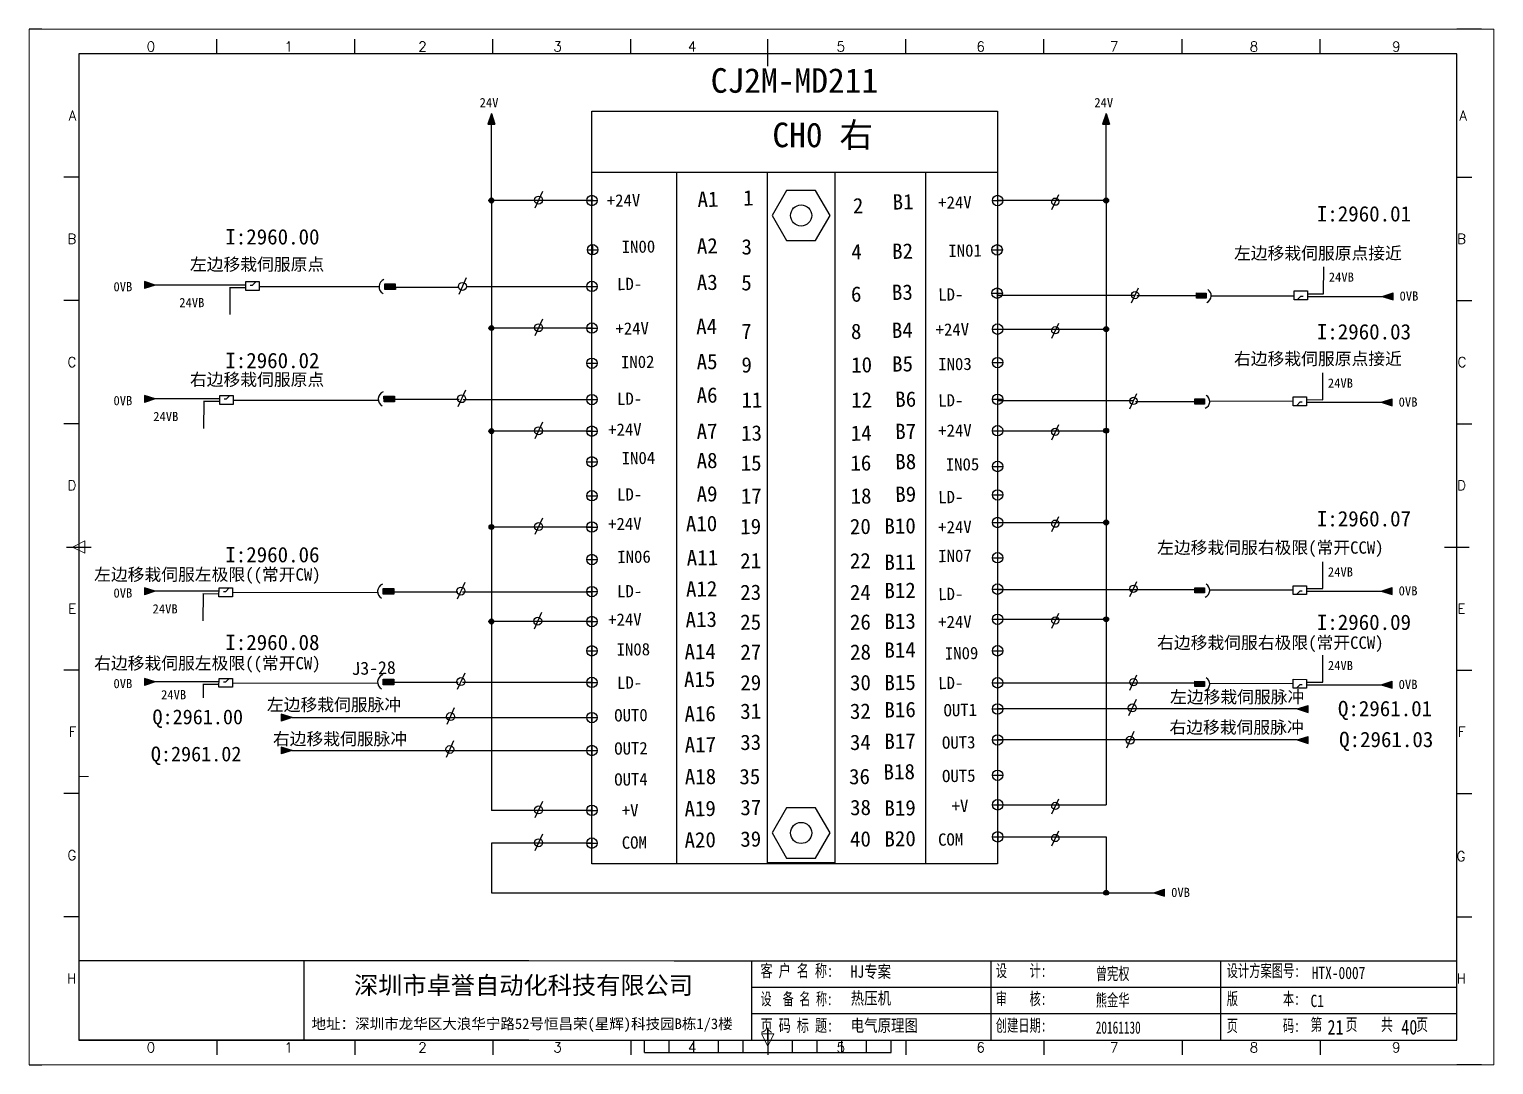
# Model space of a CAD drawing. Extents: x 35123 to 43919, y -4314 to -326.
# Drawn here: x 35934.4 to 36231.4, y -3613.9 to -3403.9 of the extents above; entities that cross this region are included whole.
import ezdxf
from ezdxf.enums import TextEntityAlignment as Align

# ---------------------------------------------------------------- set-up
doc = ezdxf.new("R2010")
doc.units = 0
doc.header["$MEASUREMENT"] = 0
doc.linetypes.add('ACAD_ISO02W100', pattern=[15, 12, -3])
for name, color, linetype in [('0 @ 1', 7, 'Continuous'), ('AE_BOR', 1, 'Continuous'), ('SYMS', 7, 'Continuous')]:
    doc.layers.add(name, color=color, linetype=linetype)
doc.styles.add('1', font='', dxfattribs={"height": 3.5})
doc.styles.add('Standard0.67', font='', dxfattribs={"width": 0.67})
doc.styles.add('Standard_0.8', font='SimSun.ttf', dxfattribs={"width": 0.8})
doc.styles.add('WD', font='romans.shx', dxfattribs={"bigfont": 'gbcbig.shx'})
doc.styles.add('宋', font='SimSun.ttf', dxfattribs={"width": 0.7})
doc.styles.get('1').set_extended_font_data('FangSong_GB2312')
doc.styles.get('Standard0.67').set_extended_font_data('FangSong_GB2312')

# ---------------------------------------------------------------- blocks, each defined once
blk = doc.blocks.new('gb_a2_a')
for p, q in [((584, 410), (25, 410)), ((25, 410), (25, 10)), ((584, 10), (584, 410)), ((25, 10), (584, 10))]:
    blk.add_line(p, q)
at = {"lineweight": 9, "ltscale": 0.1}
blk.add_line((25, 116.86), (29, 116.86), dxfattribs=at)
at = {"layer": 'AE_BOR', "lineweight": 30}
for p, q in [((10, 420), (4.93, 420)), ((594, 420), (584, 420)), ((4.93, 0), (10, 0)), ((594, 0), (584, 0))]:
    blk.add_line(p, q, dxfattribs=at)
at = {"layer": 'AE_BOR', "color": 1, "lineweight": 15}
for p, q in [((4.93, 420), (598.93, 420)), ((4.93, 0), (4.93, 420)), ((598.93, 420), (598.93, 0)), ((22.5, 210), (27.5, 212.5)), ((27.5, 207.5), (22.5, 210)), ((27.5, 212.5), (27.5, 207.5)), ((304.5, 7.5), (302, 12.5)), ((302, 12.5), (307, 12.5)), ((307, 12.5), (304.5, 7.5)), ((598.93, 0), (4.93, 0))]:
    blk.add_line(p, q, dxfattribs=at)
at = {"layer": 'AE_BOR'}
for p, q in [((81, 410), (81, 416)), ((137, 410), (137, 416)), ((193, 410), (193, 416)), ((249, 410), (249, 416)), ((304.5, 410), (304.5, 416)), ((360.5, 410), (360.5, 416)), ((416.5, 410), (416.5, 416)), ((472.5, 410), (472.5, 416)), ((528.5, 410), (528.5, 416)), ((25, 360), (19, 360)), ((584, 360), (590, 360)), ((25, 310), (19, 310)), ((584, 310), (590, 310)), ((25, 260), (19, 260)), ((584, 260), (590, 260)), ((25, 160), (19, 160)), ((584, 160), (590, 160)), ((25, 110), (19, 110)), ((584, 110), (590, 110)), ((25, 60), (19, 60)), ((584, 60), (590, 60)), ((81, 10), (81, 4)), ((137, 10), (137, 4)), ((193, 10), (193, 4)), ((249, 10), (249, 4)), ((304.5, 10), (304.5, 4)), ((360.5, 10), (360.5, 4)), ((416.5, 10), (416.5, 4)), ((472.5, 10), (472.5, 4)), ((528.5, 10), (528.5, 4))]:
    blk.add_line(p, q, dxfattribs=at)
at = {"layer": 'AE_BOR', "color": 2, "lineweight": 30}
for p, q in [((304.5, 405), (304.5, 415)), ((20, 210), (30, 210)), ((579, 210), (589, 210)), ((304.5, 10), (304.5, 15)), ((304.5, 15), (304.5, 5)), ((254.5, 5), (254.5, 10)), ((264.5, 5), (264.5, 10)), ((274.5, 5), (274.5, 10)), ((284.5, 5), (284.5, 10)), ((294.5, 5), (294.5, 10)), ((304.5, 10), (304.5, 5)), ((314.5, 5), (314.5, 10)), ((324.5, 5), (324.5, 10)), ((334.5, 5), (334.5, 10)), ((344.5, 5), (344.5, 10)), ((354.5, 5), (354.5, 10)), ((254.5, 5), (354.5, 5))]:
    blk.add_line(p, q, dxfattribs=at)
at = {"layer": 'AE_BOR', "style": 'WD'}
for s, p in [('0', (54.27, 411)), ('1', (110.12, 411)), ('2', (164.42, 411)), ('3', (219.22, 411)), ('4', (273.82, 411)), ('5', (334.12, 411)), ('6', (390.81, 411)), ('7', (445.01, 411)), ('8', (501.67, 411)), ('9', (559.4, 411)), ('0', (54.27, 5)), ('1', (110.12, 5)), ('2', (164.42, 5)), ('3', (219.22, 5)), ('4', (273.82, 5)), ('5', (334.12, 5)), ('6', (390.81, 5)), ('7', (445.01, 5)), ('8', (501.67, 5)), ('9', (559.4, 5))]:
    blk.add_text(s, height=4, dxfattribs=at).set_placement(p, align=Align.CENTER)
for s, p in [('A', (24, 385)), ('A', (588.05, 385)), ('B', (24, 335)), ('B', (587.67, 335)), ('C', (24, 285)), ('C', (587.86, 285)), ('D', (24, 235)), ('D', (587.67, 235)), ('E', (24, 185)), ('E', (587.48, 185)), ('F', (24, 135)), ('F', (587.48, 135)), ('F', (587.48, 135)), ('G', (24, 85)), ('G', (587.48, 84.56)), ('H', (24, 35)), ('H', (587.67, 35))]:
    blk.add_text(s, height=4, dxfattribs=at).set_placement(p, align=Align.MIDDLE_RIGHT)
blk = doc.blocks.new('WDDOT')
blk.add_hatch(color=256).paths.add_polyline_path([(0.5, 0, 1), (-0.5, 0, 1)])
blk.add_circle((0, 0), 0.5)
blk = doc.blocks.new('接头')
blk.add_hatch(color=5).paths.add_polyline_path([(1.84, -4.61), (3.67, -4.61), (3.67, -1.21), (1.84, -1.21)])
at = {"color": 5}
blk.add_lwpolyline([(1.84, -1.21), (3.67, -1.21), (3.67, -4.61), (1.84, -4.61)], close=True, dxfattribs=at)
blk.add_arc((2.76, -1.9), 2.53, 22.0799, 150, dxfattribs=at)

msp = doc.modelspace()

# ---------------------------------------------------------------- hatches: boundary and pattern name
for points in [[(36028.098, -3420.931), (36028.805, -3423.139), (36027.39, -3423.139)], [(36152.766, -3420.931), (36153.473, -3423.139), (36152.059, -3423.139)], [(35959.923, -3455.739), (35957.715, -3456.447), (35957.715, -3455.032)], [(36208.757, -3458.035), (36210.964, -3457.328), (36210.964, -3458.743)], [(35959.923, -3478.841), (35957.715, -3479.548), (35957.715, -3478.133)], [(36208.574, -3479.527), (36210.781, -3478.819), (36210.781, -3480.234)], [(35959.923, -3517.86), (35957.715, -3518.567), (35957.715, -3517.152)], [(36208.574, -3517.817), (36210.781, -3517.109), (36210.781, -3518.524)], [(35959.923, -3536.227), (35957.715, -3536.935), (35957.715, -3535.52)], [(36208.574, -3536.804), (36210.781, -3536.096), (36210.781, -3537.511)], [(35987.697, -3543.472), (35985.489, -3544.18), (35985.489, -3542.765)], [(36191.547, -3541.722), (36193.755, -3541.015), (36193.755, -3542.429)], [(36191.547, -3547.993), (36193.755, -3547.286), (36193.755, -3548.701)], [(35987.697, -3550.142), (35985.489, -3550.849), (35985.489, -3549.434)], [(36162.434, -3578.987), (36164.641, -3578.279), (36164.641, -3579.694)]]:
    msp.add_hatch(color=256).paths.add_polyline_path(points)
h = msp.add_hatch(color=256)
edge = h.paths.add_edge_path()
edge.add_arc((36028.098, -3438.59), 0.491, 0, 360)
h = msp.add_hatch(color=256)
edge = h.paths.add_edge_path()
edge.add_arc((36152.766, -3438.597), 0.491, 0, 360)
h = msp.add_hatch(color=256)
edge = h.paths.add_edge_path()
edge.add_arc((36028.098, -3464.465), 0.491, 0, 360)
h = msp.add_hatch(color=256)
edge = h.paths.add_edge_path()
edge.add_arc((36152.766, -3464.686), 0.491, 0, 360)
h = msp.add_hatch(color=256)
edge = h.paths.add_edge_path()
edge.add_arc((36028.098, -3485.38), 0.491, 0, 360)
h = msp.add_hatch(color=256)
edge = h.paths.add_edge_path()
edge.add_arc((36152.766, -3485.282), 0.491, 0, 360)
h = msp.add_hatch(color=256)
edge = h.paths.add_edge_path()
edge.add_arc((36028.098, -3504.817), 0.491, 0, 360)
h = msp.add_hatch(color=256)
edge = h.paths.add_edge_path()
edge.add_arc((36152.766, -3503.901), 0.491, 0, 360)
h = msp.add_hatch(color=256)
edge = h.paths.add_edge_path()
edge.add_arc((36028.098, -3523.989), 0.491, 0, 360)
h = msp.add_hatch(color=256)
edge = h.paths.add_edge_path()
edge.add_arc((36152.766, -3523.523), 0.491, 0, 360)
h = msp.add_hatch(color=256)
edge = h.paths.add_edge_path()
edge.add_arc((36152.766, -3578.987), 0.491, 0, 360)

# ---------------------------------------------------------------- linework, layer by layer
for p, q in [((36028.098, -3420.931), (36027.39, -3423.139)), ((36028.098, -3420.931), (36028.805, -3423.139)), ((36152.766, -3420.931), (36152.059, -3423.139)), ((36152.766, -3420.931), (36153.473, -3423.139)), ((36027.39, -3423.139), (36028.805, -3423.139)), ((36028.098, -3438.597), (36028.098, -3423.139)), ((36152.059, -3423.139), (36153.473, -3423.139)), ((36152.766, -3438.597), (36152.766, -3423.139)), ((36048.485, -3432.854), (36130.759, -3432.854)), ((36048.76, -3438.597), (36028.098, -3438.597)), ((36028.098, -3438.597), (36028.098, -3464.465)), ((36038.429, -3436.773), (36036.922, -3440.145)), ((36152.766, -3438.597), (36130.759, -3438.604)), ((36141.741, -3440.423), (36143.158, -3437.357)), ((36152.766, -3438.597), (36152.766, -3464.686)), ((35959.923, -3455.739), (35957.715, -3455.032)), ((35957.715, -3455.032), (35957.715, -3456.447)), ((35959.923, -3455.739), (35957.715, -3456.447)), ((35978.266, -3455.739), (35959.923, -3455.739)), ((35978.263, -3456.833), (35978.268, -3455.023)), ((35980.976, -3456.841), (35978.263, -3456.833)), ((35978.268, -3455.023), (35980.981, -3455.03)), ((35980.981, -3455.03), (35980.976, -3456.841)), ((35980.978, -3456.015), (36005.308, -3456.015)), ((36008.614, -3456.143), (36021.576, -3456.143)), ((36022.982, -3454.272), (36021.475, -3457.644)), ((36048.812, -3456.096), (36022.982, -3456.096)), ((36157.91, -3459.361), (36159.327, -3456.295)), ((36190.906, -3458.745), (36190.911, -3456.934)), ((36190.911, -3456.934), (36193.624, -3456.941)), ((36193.624, -3456.941), (36193.619, -3458.752)), ((36130.665, -3457.799), (36158.632, -3457.799)), ((36159.026, -3457.849), (36171.069, -3457.849)), ((36174.095, -3457.914), (36190.906, -3457.914)), ((36193.619, -3458.752), (36190.906, -3458.745)), ((36193.621, -3458.035), (36208.757, -3458.035)), ((36208.757, -3458.035), (36210.964, -3457.328)), ((36208.757, -3458.035), (36210.964, -3458.743)), ((36210.964, -3458.743), (36210.964, -3457.328)), ((36038.429, -3462.641), (36036.922, -3466.013)), ((36048.622, -3464.465), (36028.098, -3464.465)), ((36028.098, -3464.465), (36028.098, -3562.279)), ((36130.759, -3464.686), (36152.766, -3464.686)), ((36141.741, -3466.509), (36143.158, -3463.443)), ((36152.766, -3464.686), (36152.766, -3561.158)), ((36022.825, -3477.041), (36021.318, -3480.413)), ((36157.602, -3480.836), (36159.019, -3477.77)), ((35959.923, -3478.841), (35957.715, -3478.133)), ((35957.715, -3478.133), (35957.715, -3479.548)), ((35959.923, -3478.841), (35957.715, -3479.548)), ((35972.989, -3478.841), (35957.853, -3478.841)), ((35972.986, -3479.935), (35972.991, -3478.124)), ((35975.699, -3479.942), (35972.986, -3479.935)), ((35972.991, -3478.124), (35975.704, -3478.131)), ((35975.704, -3478.131), (35975.699, -3479.942)), ((36008.457, -3478.911), (36021.575, -3478.911)), ((36048.622, -3478.993), (36022.375, -3478.993)), ((36130.759, -3479.172), (36158.371, -3479.172)), ((36158.747, -3479.348), (36170.761, -3479.348)), ((36190.725, -3479.333), (36173.786, -3479.303)), ((36190.723, -3480.238), (36190.727, -3478.428)), ((36193.435, -3480.245), (36190.723, -3480.238)), ((36190.727, -3478.428), (36193.44, -3478.435)), ((36193.44, -3478.435), (36193.435, -3480.245)), ((36193.437, -3479.527), (36208.574, -3479.527)), ((36208.574, -3479.527), (36210.781, -3478.819)), ((36208.574, -3479.527), (36210.781, -3480.234)), ((36210.781, -3480.234), (36210.781, -3478.819)), ((36038.429, -3483.555), (36036.922, -3486.927)), ((36028.098, -3485.38), (36028.098, -3485.38)), ((36141.741, -3487.105), (36143.158, -3484.039)), ((36152.766, -3485.282), (36152.766, -3485.282)), ((36038.429, -3502.993), (36036.922, -3506.365)), ((36141.741, -3505.724), (36143.158, -3502.658)), ((36152.766, -3503.901), (36152.766, -3503.901)), ((36028.098, -3504.817), (36028.098, -3504.817)), ((36022.687, -3516.06), (36021.181, -3519.432)), ((36157.602, -3518.927), (36159.019, -3515.861)), ((35959.923, -3517.86), (35957.715, -3517.152)), ((35957.715, -3517.152), (35957.715, -3518.567)), ((35972.852, -3517.86), (35957.715, -3517.86)), ((35959.923, -3517.86), (35957.715, -3518.567)), ((35972.849, -3518.954), (35972.853, -3517.143)), ((35975.561, -3518.961), (35972.849, -3518.954)), ((35972.853, -3517.143), (35975.566, -3517.15)), ((35975.566, -3517.15), (35975.561, -3518.961)), ((35975.564, -3518.056), (36005.026, -3518.089)), ((36008.32, -3517.93), (36021.256, -3517.93)), ((36048.485, -3518.012), (36022.238, -3518.012)), ((36130.759, -3517.462), (36170.766, -3517.462)), ((36190.725, -3517.623), (36173.786, -3517.593)), ((36190.723, -3518.528), (36190.727, -3516.717)), ((36193.435, -3518.535), (36190.723, -3518.528)), ((36190.727, -3516.717), (36193.44, -3516.725)), ((36193.44, -3516.725), (36193.435, -3518.535)), ((36193.437, -3517.817), (36208.574, -3517.817)), ((36208.574, -3517.817), (36210.781, -3517.109)), ((36208.574, -3517.817), (36210.781, -3518.524)), ((36210.781, -3518.524), (36210.781, -3517.109)), ((36038.255, -3522.165), (36036.748, -3525.537)), ((36141.741, -3525.346), (36143.158, -3522.28)), ((36028.098, -3523.989), (36028.098, -3523.989)), ((36152.766, -3523.523), (36152.766, -3523.523)), ((35959.923, -3536.227), (35957.715, -3535.52)), ((35957.715, -3535.52), (35957.715, -3536.935)), ((35972.852, -3536.227), (35957.715, -3536.227)), ((35959.923, -3536.227), (35957.715, -3536.935)), ((35972.849, -3537.321), (35972.853, -3535.511)), ((35972.853, -3535.511), (35975.566, -3535.518)), ((35975.566, -3535.518), (35975.561, -3537.329)), ((35975.564, -3536.423), (36005.026, -3536.457)), ((36008.32, -3536.298), (36021.353, -3536.298)), ((36022.687, -3534.427), (36021.181, -3537.799)), ((36048.485, -3536.38), (36022.238, -3536.38)), ((36130.759, -3536.449), (36170.766, -3536.449)), ((36157.602, -3537.875), (36159.019, -3534.809)), ((36190.725, -3536.61), (36173.786, -3536.58)), ((36190.723, -3537.515), (36190.727, -3535.705)), ((36190.727, -3535.705), (36193.44, -3535.712)), ((36193.44, -3535.712), (36193.435, -3537.522)), ((36193.437, -3536.804), (36208.574, -3536.804)), ((36208.574, -3536.804), (36210.781, -3536.096)), ((36208.574, -3536.804), (36210.781, -3537.511)), ((36210.781, -3537.511), (36210.781, -3536.096)), ((35975.561, -3537.329), (35972.849, -3537.321)), ((36158.844, -3539.77), (36157.337, -3543.142)), ((36193.435, -3537.522), (36190.723, -3537.515)), ((35987.697, -3543.472), (35985.489, -3542.765)), ((35985.489, -3542.765), (35985.489, -3544.18)), ((36020.577, -3541.52), (36019.071, -3544.892)), ((36191.547, -3541.722), (36130.759, -3541.722)), ((36191.547, -3541.722), (36193.755, -3541.015)), ((36191.547, -3541.722), (36193.755, -3542.429)), ((36193.755, -3542.429), (36193.755, -3541.015)), ((35987.697, -3543.472), (35985.489, -3544.18)), ((35987.697, -3543.472), (36048.485, -3543.472)), ((36020.433, -3548.189), (36018.926, -3551.561)), ((36191.547, -3547.993), (36130.759, -3547.993)), ((36158.41, -3546.313), (36156.904, -3549.685)), ((36191.547, -3547.993), (36193.755, -3547.286)), ((36191.547, -3547.993), (36193.755, -3548.701)), ((36193.755, -3548.701), (36193.755, -3547.286)), ((35987.697, -3550.142), (35985.489, -3549.434)), ((35985.489, -3549.434), (35985.489, -3550.849)), ((35987.697, -3550.142), (35985.489, -3550.849)), ((35987.697, -3550.142), (36048.485, -3550.142)), ((36038.429, -3560.454), (36036.922, -3563.826)), ((36141.748, -3562.981), (36143.165, -3559.915)), ((36048.485, -3562.279), (36028.098, -3562.279)), ((36130.773, -3561.158), (36152.766, -3561.158)), ((36141.748, -3569.477), (36143.165, -3566.411)), ((36048.485, -3568.926), (36028.098, -3568.926)), ((36028.098, -3568.926), (36028.098, -3578.987)), ((36038.429, -3567.102), (36036.922, -3570.474)), ((36130.759, -3567.654), (36152.766, -3567.654)), ((36152.766, -3567.654), (36152.766, -3578.987)), ((36162.434, -3578.987), (36164.641, -3578.279)), ((36164.641, -3579.694), (36164.641, -3578.279)), ((36152.766, -3578.987), (36152.766, -3578.987)), ((36162.434, -3578.987), (36164.641, -3579.694)), ((35990.061, -3592.785), (35990.061, -3608.87)), ((36080.874, -3598.146), (36125.125, -3598.146)), ((36125.125, -3598.146), (36193.911, -3598.146)), ((36193.911, -3598.146), (36223.908, -3598.146)), ((36080.874, -3603.508), (36125.125, -3603.508)), ((36125.125, -3603.508), (36193.911, -3603.508)), ((36193.911, -3603.508), (36223.908, -3603.508)), ((36065.175, -3608.87), (36125.125, -3608.87)), ((36125.125, -3608.87), (36193.911, -3608.87))]:
    msp.add_line(p, q)
at = {"lineweight": -3}
for p, q in [((36065.662, -3432.854), (36065.662, -3573.139)), ((36116.131, -3432.854), (36116.131, -3573.139)), ((36047.425, -3438.597), (36049.545, -3438.597)), ((36048.485, -3437.537), (36048.485, -3439.657)), ((36129.699, -3438.604), (36131.819, -3438.604)), ((36130.759, -3437.544), (36130.759, -3439.664)), ((36048.622, -3447.516), (36048.622, -3449.636)), ((36130.665, -3447.548), (36130.665, -3449.668)), ((36047.562, -3448.576), (36049.683, -3448.576)), ((36129.605, -3448.608), (36131.725, -3448.608)), ((36047.425, -3456.019), (36049.545, -3456.019)), ((36048.485, -3454.959), (36048.485, -3457.079)), ((36130.665, -3456.326), (36130.665, -3458.446)), ((36129.605, -3457.386), (36131.725, -3457.386)), ((36047.425, -3464.465), (36049.545, -3464.465)), ((36048.485, -3463.405), (36048.485, -3465.525)), ((36129.699, -3464.686), (36131.819, -3464.686)), ((36130.759, -3463.626), (36130.759, -3465.746)), ((36047.425, -3471.608), (36049.545, -3471.608)), ((36048.485, -3470.548), (36048.485, -3472.668)), ((36129.699, -3471.467), (36131.819, -3471.467)), ((36130.759, -3470.407), (36130.759, -3472.527)), ((36130.759, -3477.86), (36130.759, -3479.98)), ((35975.699, -3479.062), (36005.163, -3479.062)), ((36047.425, -3478.973), (36049.545, -3478.973)), ((36048.485, -3477.913), (36048.485, -3480.033)), ((36129.699, -3478.92), (36131.819, -3478.92)), ((36048.485, -3485.38), (36028.098, -3485.38)), ((36047.425, -3485.38), (36049.545, -3485.38)), ((36048.485, -3484.32), (36048.485, -3486.44)), ((36129.699, -3485.282), (36131.819, -3485.282)), ((36130.759, -3484.222), (36130.759, -3486.342)), ((36130.759, -3485.282), (36152.766, -3485.282)), ((36047.425, -3491.598), (36049.545, -3491.598)), ((36048.485, -3490.538), (36048.485, -3492.658)), ((36129.699, -3492.536), (36131.819, -3492.536)), ((36130.759, -3491.476), (36130.759, -3493.596)), ((36047.425, -3498.475), (36049.545, -3498.475)), ((36048.485, -3497.415), (36048.485, -3499.535)), ((36129.699, -3498.302), (36131.819, -3498.302)), ((36130.759, -3497.242), (36130.759, -3499.362)), ((36048.485, -3503.757), (36048.485, -3505.877)), ((36129.699, -3503.901), (36131.819, -3503.901)), ((36130.759, -3502.841), (36130.759, -3504.961)), ((36130.759, -3503.901), (36152.766, -3503.901)), ((36048.485, -3504.817), (36028.098, -3504.817)), ((36047.425, -3504.817), (36049.545, -3504.817)), ((36048.485, -3510.352), (36048.485, -3512.472)), ((36130.759, -3509.992), (36130.759, -3512.112)), ((36047.425, -3511.412), (36049.545, -3511.412)), ((36129.699, -3511.052), (36131.819, -3511.052)), ((36130.759, -3516.355), (36130.759, -3518.475)), ((36047.425, -3517.912), (36049.545, -3517.912)), ((36048.485, -3516.852), (36048.485, -3518.973)), ((36129.699, -3517.415), (36131.819, -3517.415)), ((36048.485, -3523.989), (36028.098, -3523.989)), ((36047.425, -3523.989), (36049.545, -3523.989)), ((36048.485, -3522.929), (36048.485, -3525.05)), ((36129.699, -3523.523), (36131.819, -3523.523)), ((36130.759, -3522.463), (36130.759, -3524.583)), ((36130.759, -3523.523), (36152.766, -3523.523)), ((36047.425, -3529.925), (36049.545, -3529.925)), ((36048.485, -3528.865), (36048.485, -3530.985)), ((36129.699, -3529.919), (36131.819, -3529.919)), ((36130.759, -3528.859), (36130.759, -3530.979)), ((36047.425, -3536.331), (36049.545, -3536.331)), ((36048.485, -3535.271), (36048.485, -3537.391)), ((36129.699, -3536.409), (36131.819, -3536.409)), ((36130.759, -3535.349), (36130.759, -3537.469)), ((36048.485, -3542.412), (36048.485, -3544.532)), ((36129.699, -3541.722), (36131.819, -3541.722)), ((36130.759, -3540.662), (36130.759, -3542.782)), ((36047.425, -3543.472), (36049.545, -3543.472)), ((36048.485, -3549.082), (36048.485, -3551.202)), ((36129.699, -3547.993), (36131.819, -3547.993)), ((36130.759, -3546.933), (36130.759, -3549.053)), ((36047.425, -3550.142), (36049.545, -3550.142)), ((36130.759, -3554.105), (36130.759, -3556.225)), ((36129.699, -3555.165), (36131.819, -3555.165)), ((36130.773, -3560.098), (36130.773, -3562.218)), ((36047.425, -3562.279), (36049.545, -3562.279)), ((36048.485, -3561.219), (36048.485, -3563.339)), ((36129.713, -3561.158), (36131.833, -3561.158)), ((36130.773, -3566.594), (36130.773, -3568.714)), ((36047.425, -3568.926), (36049.545, -3568.926)), ((36048.485, -3567.866), (36048.485, -3569.986)), ((36129.713, -3567.654), (36131.833, -3567.654)), ((36028.098, -3578.987), (36162.434, -3578.987))]:
    msp.add_line(p, q, dxfattribs=at)
at = {"linetype": 'ACAD_ISO02W100'}
for p, q in [((36196.881, -3457.499), (36196.896, -3452.068)), ((35978.265, -3456.284), (35975.006, -3456.275)), ((35975.028, -3456.275), (35975.014, -3461.706)), ((35979.146, -3455.742), (35979.67, -3455.743)), ((35979.67, -3455.743), (35980.289, -3455.104)), ((36192.217, -3458.032), (36191.598, -3458.671)), ((36192.741, -3458.033), (36192.217, -3458.032)), ((36193.622, -3457.491), (36196.881, -3457.499)), ((36196.698, -3478.993), (36196.712, -3473.562)), ((35972.988, -3479.385), (35969.729, -3479.376)), ((35969.751, -3479.377), (35969.736, -3484.808)), ((35973.869, -3478.843), (35974.393, -3478.844)), ((35974.393, -3478.844), (35975.012, -3478.205)), ((36192.034, -3479.525), (36191.414, -3480.164)), ((36192.558, -3479.527), (36192.034, -3479.525)), ((36193.439, -3478.984), (36196.698, -3478.993)), ((36196.698, -3517.283), (36196.712, -3511.852)), ((35972.85, -3518.404), (35969.591, -3518.395)), ((35969.613, -3518.395), (35969.599, -3523.827)), ((35973.731, -3517.862), (35974.255, -3517.863)), ((35974.255, -3517.863), (35974.874, -3517.224)), ((36192.034, -3517.815), (36191.414, -3518.454)), ((36192.558, -3517.817), (36192.034, -3517.815)), ((36193.439, -3517.274), (36196.698, -3517.283)), ((36196.698, -3536.27), (36196.712, -3530.839)), ((35972.85, -3536.772), (35969.591, -3536.763)), ((35969.613, -3536.763), (35969.606, -3539.479)), ((35973.731, -3536.23), (35974.255, -3536.231)), ((35974.255, -3536.231), (35974.874, -3535.592)), ((36192.034, -3536.802), (36191.414, -3537.441)), ((36192.558, -3536.804), (36192.034, -3536.802)), ((36193.439, -3536.261), (36196.698, -3536.27))]:
    msp.add_line(p, q, dxfattribs=at)
at = {"ltscale": 2}
for p, q in [((36035.713, -3592.785), (35944.408, -3592.785)), ((36065.175, -3592.785), (36223.908, -3592.785)), ((36080.874, -3592.785), (36080.874, -3608.87)), ((36129.439, -3608.87), (36129.439, -3592.785)), ((36176.02, -3608.87), (36176.02, -3592.785)), ((36035.713, -3608.87), (35944.408, -3608.87)), ((36193.911, -3608.87), (36223.908, -3608.87))]:
    msp.add_line(p, q, dxfattribs=at)
at = {"lineweight": 9, "ltscale": 0.1}
for p, q in [((36035.713, -3592.785), (36065.175, -3592.785)), ((36035.713, -3608.87), (36065.175, -3608.87)), ((36063.818, -3608.87), (36063.818, -3608.87)), ((36063.818, -3608.87), (36063.818, -3608.87))]:
    msp.add_line(p, q, dxfattribs=at)
for points in [[(36048.485, -3420.47), (36130.759, -3420.47), (36130.759, -3573.139), (36048.485, -3573.139)], [(36084.066, -3432.854), (36097.764, -3432.854), (36097.764, -3572.943), (36084.066, -3572.943)], [(36087.979, -3436.552), (36085.047, -3441.629), (36087.979, -3446.707), (36093.842, -3446.707), (36096.774, -3441.629), (36093.842, -3436.552)], [(36087.979, -3561.791), (36085.047, -3566.869), (36087.979, -3571.946), (36093.842, -3571.946), (36096.774, -3566.869), (36093.842, -3561.791)]]:
    msp.add_lwpolyline(points, close=True)
for centre, radius in [((36028.098, -3438.59), 0.491), ((36037.662, -3438.521), 0.807), ((36142.463, -3438.834), 0.738), ((36152.766, -3438.597), 0.491), ((36090.91, -3441.629), 2.142), ((36022.215, -3456.02), 0.807), ((36158.632, -3457.771), 0.738), ((36028.098, -3464.465), 0.491), ((36037.662, -3464.389), 0.807), ((36142.463, -3464.919), 0.738), ((36152.766, -3464.686), 0.491), ((36022.058, -3478.789), 0.807), ((36158.323, -3479.246), 0.738), ((36028.098, -3485.38), 0.491), ((36037.662, -3485.304), 0.807), ((36142.463, -3485.515), 0.738), ((36152.766, -3485.282), 0.491), ((36028.098, -3504.817), 0.491), ((36037.662, -3504.741), 0.807), ((36142.463, -3504.134), 0.738), ((36152.766, -3503.901), 0.491), ((36021.92, -3517.808), 0.807), ((36158.323, -3517.337), 0.738), ((36028.098, -3523.989), 0.491), ((36037.488, -3523.913), 0.807), ((36142.463, -3523.756), 0.738), ((36152.766, -3523.523), 0.491), ((36021.92, -3536.176), 0.807), ((36158.323, -3536.285), 0.738), ((36019.81, -3543.268), 0.807), ((36158.077, -3541.518), 0.807), ((36019.666, -3549.938), 0.807), ((36157.643, -3548.061), 0.807), ((36142.47, -3561.391), 0.738), ((36037.662, -3562.203), 0.807), ((36090.91, -3566.869), 2.142), ((36037.662, -3568.85), 0.807), ((36142.47, -3567.887), 0.738), ((36152.766, -3578.987), 0.491)]:
    msp.add_circle(centre, radius)
at = {"lineweight": -3}
for centre in [(36048.485, -3438.597), (36130.759, -3438.604), (36048.622, -3448.576), (36130.665, -3448.608), (36048.485, -3456.019), (36130.665, -3457.386), (36048.485, -3464.465), (36130.759, -3464.686), (36048.485, -3471.608), (36130.759, -3471.467), (36130.759, -3478.92), (36048.485, -3478.973), (36048.485, -3485.38), (36130.759, -3485.282), (36048.485, -3491.598), (36130.759, -3492.536), (36048.485, -3498.475), (36130.759, -3498.302), (36048.485, -3504.817), (36130.759, -3503.901), (36048.485, -3511.412), (36130.759, -3511.052), (36130.759, -3517.415), (36048.485, -3517.912), (36048.485, -3523.989), (36130.759, -3523.523), (36048.485, -3529.925), (36130.759, -3529.919), (36048.485, -3536.331), (36130.759, -3536.409), (36048.485, -3543.472), (36130.759, -3541.722), (36048.485, -3550.142), (36130.759, -3547.993), (36130.759, -3555.165), (36130.773, -3561.158), (36048.485, -3562.279), (36130.773, -3567.654), (36048.485, -3568.926)]:
    msp.add_circle(centre, 1.06, dxfattribs=at)

# ---------------------------------------------------------------- block references
at = {"xscale": 0.5, "yscale": 0.5, "zscale": 0.5}
msp.add_blockref('gb_a2_a', (35931.908, -3613.87), dxfattribs=at)
at = {"layer": 'SYMS', "lineweight": -3, "xscale": 0.6239999999997963, "yscale": 0.6240000000000236, "zscale": 0.624}
msp.add_blockref('WDDOT', (36028.098, -3438.59), dxfattribs=at)
msp.add_blockref('WDDOT', (36028.098, -3438.59), dxfattribs=at)
at = {"layer": 'SYMS'}
for p, xscale, yscale, zscale, rotation in [((36005.718, -3457.826), 0.6298068275272699, 0.6298068275273181, 0.6298068275272843, 90.33504296163514), ((36173.739, -3456.313), 0.5760000000000726, 0.5760000000000218, 0.5760000000000001, 269.6005996228242), ((36005.561, -3480.595), 0.6298068275272699, 0.6298068275273181, 0.6298068275272843, 90.33504296163514), ((36173.431, -3477.788), 0.5760000000000726, 0.5760000000000218, 0.5760000000000001, 269.6005996228242), ((36005.423, -3519.614), 0.6298068275272699, 0.6298068275273181, 0.6298068275272843, 90.33504296163514), ((36173.431, -3516.078), 0.5760000000000726, 0.5760000000000218, 0.5760000000000001, 269.6005996228242), ((36005.423, -3537.982), 0.6298068275272699, 0.6298068275273181, 0.6298068275272843, 90.33504296163514), ((36173.431, -3535.065), 0.5760000000000726, 0.5760000000000218, 0.5760000000000001, 269.6005996228242)]:
    msp.add_blockref('接头', p, dxfattribs=dict(at, xscale=xscale, yscale=yscale, zscale=zscale, rotation=rotation))

# ---------------------------------------------------------------- texts
for s, insert, char_height, width, attachment_point in [('{\\fFangSong|b0|i0|c134|p49;CJ2M-MD211}', (36072.58, -3411.758), 4.992, 58.26891, 1), ('24V', (36025.705, -3417.802), 1.872, 5.65965, 1), ('24V', (36150.374, -3417.802), 1.872, 5.65965, 1), ('{\\fFangSong|b0|i0|c134|p49;CH0 右}', (36085.084, -3422.795), 4.992, 58.26891, 1), ('I:2960.01', (36195.504, -3439.726), 3.12, 17.66636, 1), ('I:2960.00', (35974.132, -3444.393), 3.12, 17.66636, 1), ('{\\fSimSun|b0|i0|c134|p2;左边移栽伺服原点接近}', (36178.698, -3448.03), 2.496, 40.42934, 1), ('{\\fSimSun|b0|i0|c134|p2;左边移栽伺服原点}', (35966.952, -3450.296), 2.496, 32.75864, 1), ('24VB', (36197.926, -3453.198), 1.872, 6.81779, 1), ('0VB', (35951.446, -3455.136), 1.872, 6.81779, 1), ('0VB', (36212.279, -3457.034), 1.872, 6.81779, 1), ('24VB', (35964.79, -3458.361), 1.872, 6.81779, 1), ('I:2960.03', (36195.504, -3463.646), 3.12, 17.66636, 1), ('I:2960.02', (35974.132, -3469.48), 3.12, 17.66636, 1), ('{\\fSimSun|b0|i0|c134|p2;右边移栽伺服原点接近}', (36178.698, -3469.435), 2.496, 40.42934, 1), ('{\\fSimSun|b0|i0|c134|p2;右边移栽伺服原点}', (35966.952, -3473.655), 2.496, 32.75864, 1), ('24VB', (36197.742, -3474.692), 1.872, 6.81779, 1), ('0VB', (35951.446, -3478.237), 1.872, 6.81779, 1), ('0VB', (36212.095, -3478.525), 1.872, 6.81779, 1), ('24VB', (35959.513, -3481.463), 1.872, 6.81779, 1), ('I:2960.07', (36195.504, -3501.567), 3.12, 17.66636, 1), ('{\\fSimSun|b0|i0|c134|p2;左边移栽伺服右极限\\fSimSun|b0|i0|c0|p2;(\\fSimSun|b0|i0|c134|p2;常开\\fSimSun|b0|i0|c0|p2;CCW)}', (36163.098, -3507.73), 2.496, 51.33534, 1), ('I:2960.06', (35974.132, -3508.859), 3.12, 17.66636, 1), ('{\\fSimSun|b0|i0|c134|p2;左边移栽伺服左极限\\fSimSun|b0|i0|c0|p2;((\\fSimSun|b0|i0|c134|p2;常开\\fSimSun|b0|i0|c0|p2;CW)}', (35947.521, -3513.191), 2.496, 53.29385, 1), ('24VB', (36197.742, -3512.982), 1.872, 6.81779, 1), ('0VB', (35951.446, -3517.256), 1.872, 6.81779, 1), ('0VB', (36212.095, -3516.815), 1.872, 6.81779, 1), ('24VB', (35959.375, -3520.482), 1.872, 6.81779, 1), ('I:2960.09', (36195.504, -3522.569), 3.12, 17.66636, 1), ('I:2960.08', (35974.132, -3526.653), 3.12, 17.66636, 1), ('{\\fSimSun|b0|i0|c134|p2;右边移栽伺服右极限\\fSimSun|b0|i0|c0|p2;(\\fSimSun|b0|i0|c134|p2;常开\\fSimSun|b0|i0|c0|p2;CCW)}', (36163.098, -3527.021), 2.496, 51.33534, 1), ('{\\fSimSun|b0|i0|c134|p2;右边移栽伺服左极限\\fSimSun|b0|i0|c0|p2;((\\fSimSun|b0|i0|c134|p2;常开\\fSimSun|b0|i0|c0|p2;CW)}', (35947.521, -3531.185), 2.496, 53.29385, 1), ('24VB', (36197.742, -3531.969), 1.872, 6.81779, 1), ('0VB', (35951.446, -3535.624), 1.872, 6.81779, 1), ('0VB', (36212.095, -3535.802), 1.872, 6.81779, 1), ('24VB', (35961.097, -3537.886), 1.872, 6.81779, 1), ('{\\fSimSun|b0|i0|c134|p2;左边移栽伺服脉冲}', (35982.565, -3539.606), 2.496, 32.2208, 1), ('{\\fSimSun|b0|i0|c134|p2;左边移栽伺服脉冲}', (36165.729, -3538.042), 2.496, 33.10013, 1), ('Q:2961.01', (36199.782, -3540.072), 3.12, 17.66636, 1), ('Q:2961.00', (35959.361, -3541.826), 3, 17.66636, 1), ('{\\fSimSun|b0|i0|c134|p2;右边移栽伺服脉冲}', (35983.782, -3546.533), 2.496, 32.03805, 1), ('{\\fSimSun|b0|i0|c134|p2;右边移栽伺服脉冲}', (36165.607, -3544.191), 2.496, 33.07272, 1), ('Q:2961.03', (36200.024, -3546.343), 3.12, 17.66636, 1), ('Q:2961.02', (35959.03, -3549.343), 3, 17.66636, 1), ('0VB', (36165.955, -3577.986), 1.872, 6.81779, 1), ('{\\fSimSun|b0|i0|c134|p2;深圳市卓誉自动化科技有限公司}', (36000.229, -3599.958), 3.6, 80.67766, 7), ('{\\fSimSun|b0|i0|c134|p2;地址：深圳市龙华区大浪华宁路52号恒昌荣(星辉)科技园B栋1/3楼}', (35991.617, -3607.218), 2.16, 89.25675, 7)]:
    msp.add_mtext(s, dxfattribs=dict(insert=insert, char_height=char_height, width=width, attachment_point=attachment_point))
at = {"width": 5.83785, "attachment_point": 1, "rotation": 0.91211, "style": '1'}
for s, insert, char_height in [('+24V', (36051.479, -3437.381), 2.496), ('{\\fSimSun|b0|i0|c134|p2;A1}', (36069.865, -3436.806), 3.12), ('{\\fSimSun|b0|i0|c134|p2;1}', (36079.135, -3436.506), 3.12), ('{\\fSimSun|b0|i0|c134|p2;2}', (36101.384, -3438.104), 3.12), ('{\\fFangSong|b0|i0|c134|p49;B1}', (36109.438, -3437.331), 3.12), ('+24V', (36118.696, -3437.786), 2.496), ('IN00', (36054.506, -3446.758), 2.496), ('{\\fSimSun|b0|i0|c134|p2;A2}', (36069.734, -3446.258), 3.12), ('{\\fSimSun|b0|i0|c134|p2;3}', (36078.796, -3446.452), 3.12), ('{\\fSimSun|b0|i0|c134|p2;4}', (36101.044, -3447.45), 3.12), ('{\\fSimSun|b0|i0|c134|p2;B2}', (36109.344, -3447.335), 3.12), ('IN01', (36120.754, -3447.553), 2.496), ('{\\fFangSong|b0|i0|c134|p49;A3}', (36069.723, -3453.664), 3.12), ('{\\fSimSun|b0|i0|c134|p2;5}', (36078.745, -3453.721), 3.12), ('{\\fSimSun|b0|i0|c134|p2;6}', (36100.994, -3456.028), 3.12), ('{\\fFangSong|b0|i0|c134|p49;A4}', (36069.597, -3462.594), 3.12), ('+24V', (36053.227, -3463.349), 2.496), ('{\\fSimSun|b0|i0|c134|p2;7}', (36078.738, -3463.595), 3.12), ('{\\fSimSun|b0|i0|c134|p2;8}', (36100.987, -3463.595), 3.12), ('{\\fSimSun|b0|i0|c134|p2;B4}', (36109.286, -3463.37), 3.12), ('+24V', (36118.17, -3463.555), 2.496), ('IN02', (36054.357, -3470.134), 2.496), ('{\\fFangSong|b0|i0|c134|p49;A5}', (36069.686, -3469.736), 3.12), ('{\\fSimSun|b0|i0|c134|p2;9}', (36078.783, -3470.389), 3.12), ('{\\fSimSun|b0|i0|c134|p2;10}', (36101.031, -3470.389), 3.12), ('{\\fSimSun|b0|i0|c134|p2;B5}', (36109.331, -3470.194), 3.12), ('IN03', (36118.696, -3470.57), 2.496), ('{\\fFangSong|b0|i0|c134|p49;A6}', (36069.686, -3476.531), 3.12), ('{\\fSimSun|b0|i0|c134|p2;11}', (36078.783, -3477.515), 3.12), ('{\\fSimSun|b0|i0|c134|p2;12}', (36101.031, -3477.515), 3.12), ('{\\fSimSun|b0|i0|c134|p2;B6}', (36109.975, -3477.359), 3.12), ('+24V', (36051.754, -3483.855), 2.496), ('{\\fFangSong|b0|i0|c134|p49;A7}', (36069.686, -3483.859), 3.12), ('{\\fSimSun|b0|i0|c134|p2;13}', (36078.699, -3484.232), 3.12), ('{\\fSimSun|b0|i0|c134|p2;14}', (36100.947, -3484.232), 3.12), ('{\\fSimSun|b0|i0|c134|p2;B7}', (36109.975, -3483.885), 3.12), ('+24V', (36118.696, -3484.039), 2.496), ('IN04', (36054.506, -3489.622), 2.496), ('{\\fFangSong|b0|i0|c134|p49;A8}', (36069.686, -3489.797), 3.12), ('{\\fSimSun|b0|i0|c134|p2;15}', (36078.619, -3490.3), 3.12), ('{\\fSimSun|b0|i0|c134|p2;16}', (36100.867, -3490.3), 3.12), ('{\\fSimSun|b0|i0|c134|p2;B8}', (36109.975, -3490.01), 3.12), ('IN05', (36120.227, -3490.913), 2.496), ('{\\fFangSong|b0|i0|c134|p49;A9}', (36069.686, -3496.562), 3.12), ('{\\fSimSun|b0|i0|c134|p2;17}', (36078.668, -3496.997), 3.12), ('{\\fSimSun|b0|i0|c134|p2;18}', (36100.916, -3496.997), 3.12), ('{\\fSimSun|b0|i0|c134|p2;B9}', (36109.975, -3496.624), 3.12), ('+24V', (36051.754, -3502.973), 2.496), ('{\\fFangSong|b0|i0|c134|p49;A10}', (36067.498, -3502.606), 3.12), ('{\\fSimSun|b0|i0|c134|p2;19}', (36078.532, -3503.17), 3.12), ('{\\fSimSun|b0|i0|c134|p2;20}', (36100.78, -3503.17), 3.12), ('{\\fSimSun|b0|i0|c134|p2;B10}', (36107.776, -3503.079), 3.12), ('+24V', (36118.696, -3503.633), 2.496), ('IN06', (36053.612, -3509.66), 2.496), ('{\\fFangSong|b0|i0|c134|p49;A11}', (36067.674, -3509.524), 3.12), ('{\\fSimSun|b0|i0|c134|p2;21}', (36078.532, -3510.122), 3.12), ('{\\fSimSun|b0|i0|c134|p2;22}', (36100.78, -3510.122), 3.12), ('{\\fSimSun|b0|i0|c134|p2;B11}', (36107.776, -3510.408), 3.12), ('IN07', (36118.696, -3509.464), 2.496), ('{\\fFangSong|b0|i0|c134|p49;A12}', (36067.524, -3515.838), 3.12), ('{\\fSimSun|b0|i0|c134|p2;B12}', (36107.776, -3516.155), 3.12), ('{\\fSimSun|b0|i0|c134|p2;23}', (36078.532, -3516.529), 3.12), ('{\\fSimSun|b0|i0|c134|p2;24}', (36100.78, -3516.529), 3.12), ('+24V', (36051.754, -3522.388), 2.496), ('{\\fFangSong|b0|i0|c134|p49;A13}', (36067.436, -3522.046), 3.12), ('{\\fSimSun|b0|i0|c134|p2;B13}', (36107.776, -3522.41), 3.12), ('{\\fSimSun|b0|i0|c134|p2;25}', (36078.532, -3522.56), 3.12), ('{\\fSimSun|b0|i0|c134|p2;26}', (36100.78, -3522.56), 3.12), ('+24V', (36118.696, -3522.851), 2.496), ('{\\fSimSun|b0|i0|c134|p2;B14}', (36107.776, -3528.224), 3.12), ('IN08', (36053.463, -3528.433), 2.496), ('{\\fFangSong|b0|i0|c134|p49;A14}', (36067.227, -3528.553), 3.12), ('{\\fSimSun|b0|i0|c134|p2;27}', (36078.559, -3528.645), 3.12), ('{\\fSimSun|b0|i0|c134|p2;28}', (36100.807, -3528.645), 3.12), ('IN09', (36120.035, -3529.208), 2.496), ('{\\fFangSong|b0|i0|c134|p49;A15}', (36067.117, -3534.168), 3.12), ('{\\fSimSun|b0|i0|c134|p2;29}', (36078.545, -3534.847), 3.12), ('{\\fSimSun|b0|i0|c134|p2;30}', (36100.793, -3534.847), 3.12), ('{\\fSimSun|b0|i0|c134|p2;B15}', (36107.776, -3534.83), 3.12), ('OUT0', (36052.986, -3541.785), 2.496), ('{\\fFangSong|b0|i0|c134|p49;A16}', (36067.227, -3541.168), 3.12), ('{\\fSimSun|b0|i0|c134|p2;31}', (36078.532, -3540.639), 3.12), ('{\\fSimSun|b0|i0|c134|p2;32}', (36100.78, -3540.639), 3.12), ('{\\fSimSun|b0|i0|c134|p2;B16}', (36107.776, -3540.343), 3.12), ('OUT1', (36119.771, -3540.735), 2.496), ('OUT2', (36052.986, -3548.501), 2.496), ('{\\fFangSong|b0|i0|c134|p49;A17}', (36067.269, -3547.442), 3.12), ('{\\fSimSun|b0|i0|c134|p2;33}', (36078.532, -3546.941), 3.12), ('{\\fSimSun|b0|i0|c134|p2;34}', (36100.78, -3546.941), 3.12), ('{\\fSimSun|b0|i0|c134|p2;B17}', (36107.776, -3546.719), 3.12), ('OUT3', (36119.452, -3547.305), 2.496), ('OUT4', (36052.986, -3554.785), 2.496), ('{\\fFangSong|b0|i0|c134|p49;A18}', (36067.282, -3553.917), 3.12), ('{\\fSimSun|b0|i0|c134|p2;35}', (36078.357, -3553.889), 3.12), ('{\\fSimSun|b0|i0|c134|p2;36}', (36100.605, -3553.889), 3.12), ('{\\fSimSun|b0|i0|c134|p2;B18}', (36107.601, -3552.936), 3.12), ('OUT5', (36119.469, -3554.083), 2.496), ('+V', (36054.516, -3561.059), 2.496), ('{\\fFangSong|b0|i0|c134|p49;A19}', (36067.227, -3560.399), 3.12), ('{\\fSimSun|b0|i0|c134|p2;37}', (36078.559, -3560.163), 3.12), ('{\\fSimSun|b0|i0|c134|p2;38}', (36100.807, -3560.163), 3.12), ('{\\fSimSun|b0|i0|c134|p2;B19}', (36107.776, -3560.271), 3.12), ('+V', (36121.427, -3560.167), 2.496), ('{\\fFangSong|b0|i0|c134|p49;A20}', (36067.227, -3566.749), 3.12), ('{\\fSimSun|b0|i0|c134|p2;39}', (36078.545, -3566.563), 3.12), ('{\\fSimSun|b0|i0|c134|p2;40}', (36100.793, -3566.563), 3.12), ('{\\fSimSun|b0|i0|c134|p2;B20}', (36107.776, -3566.517), 3.12), ('COM', (36118.667, -3566.974), 2.496), ('COM', (36054.516, -3567.595), 2.496)]:
    msp.add_mtext(s, dxfattribs=dict(at, insert=insert, char_height=char_height))
at = {"width": 5.83785, "attachment_point": 1, "rotation": 0.91211}
for insert, char_height in [((36053.56, -3454.293), 2.5), ((36118.696, -3456.43), 2.496), ((36053.56, -3477.568), 2.5), ((36118.696, -3477.91), 2.496), ((36053.56, -3496.988), 2.5), ((36118.696, -3497.52), 2.496), ((36053.56, -3516.618), 2.5), ((36118.696, -3517.17), 2.496), ((36053.56, -3535.158), 2.5), ((36118.696, -3535.22), 2.496)]:
    msp.add_mtext('LD-', dxfattribs=dict(at, insert=insert, char_height=char_height))
at = {"ltscale": 2, "attachment_point": 1}
for s, insert, char_height, width, style in [('{\\fSimSun|b0|i0|c134|p2;\\W0.72;客 户 名 称:}', (36082.677, -3593.553), 2.5, 16.24768, 'Standard0.67'), ('HJ专案', (36100.964, -3593.727), 2.5, 33.90777, 'Standard_0.8'), ('{\\fSimSun|b0|i0|c134|p2;设    计:}', (36130.391, -3593.553), 2.5, 12.03121, 'Standard0.67'), ('{\\fSimSun|b0|i0|c134|p2;设计方案图号:}', (36177.224, -3593.553), 2.5, 15.1644, 'Standard0.67'), ('{\\fSimSun|b0|i0|c134|p2;曾宪权}', (36150.669, -3594.155), 2.5, 12.03121, 'Standard0.67'), ('{\\f@SimSun|b0|i0|c134|p2;HTX-0007}', (36194.463, -3593.994), 2.5, 33.90777, 'Standard_0.8'), ('{\\fSimSun|b0|i0|c134|p2;\\W0.66;设  备 名 称:}', (36082.677, -3599.282), 2.5, 15.12342, 'Standard0.67'), ('{\\fSimSun|b0|i0|c134|p2;热压机}', (36100.964, -3599.115), 2.5, 33.90777, 'Standard_0.8'), ('{\\fSimSun|b0|i0|c134|p2;审    核:}', (36130.391, -3599.227), 2.5, 12.03121, 'Standard0.67'), ('{\\fSimSun|b0|i0|c134|p2;熊金华}', (36150.669, -3599.517), 2.5, 12.03121, 'Standard0.67'), ('{\\fSimSun|b0|i0|c134|p2;版        本:}', (36177.224, -3599.227), 2.5, 16.84978, 'Standard0.67'), ('C1', (36194.223, -3599.667), 2.5, 5.97175, 'Standard_0.8'), ('{\\fSimSun|b0|i0|c134|p2;\\W0.72;页 码 标 题:}', (36082.677, -3604.65), 2.5, 15.12342, 'Standard0.67'), ('{\\fSimSun|b0|i0|c134|p2;电气原理图}', (36100.964, -3604.663), 2.5, 33.90777, 'Standard_0.8'), ('{\\fSimSun|b0|i0|c134|p2;创建日期:}', (36130.391, -3604.634), 2.5, 12.03121, 'Standard0.67'), ('{\\fSimSun|b0|i0|c134|p2;20161130}', (36150.669, -3605.075), 2.5, 12.03121, 'Standard0.67'), ('{\\fSimSun|b0|i0|c134|p2;页        码:}', (36177.224, -3604.713), 2.5, 15.72579, 'Standard0.67'), ('第    页    共    页', (36194.221, -3604.468), 2.5, 33.90777, '宋'), ('21', (36197.655, -3604.773), 3, 3.76639, 'Standard_0.8'), ('40', (36212.627, -3604.748), 3, 3.76639, 'Standard_0.8')]:
    msp.add_mtext(s, dxfattribs=dict(at, insert=insert, char_height=char_height, width=width, style=style))
at = {"layer": '0 @ 1', "insert": (36109.293, -3455.67), "char_height": 3.12, "width": 5.83785, "attachment_point": 1, "rotation": 0.91211, "style": '1'}
msp.add_mtext('{\\fFangSong|b0|i0|c134|p49;B3}', dxfattribs=at)
at = {"layer": 'SYMS', "insert": (35999.678, -3532.204), "char_height": 2.64, "width": 5.1171, "attachment_point": 1, "rotation": 1.61067}
msp.add_mtext('J3-28', dxfattribs=at)

doc.saveas('drawing.dxf')
